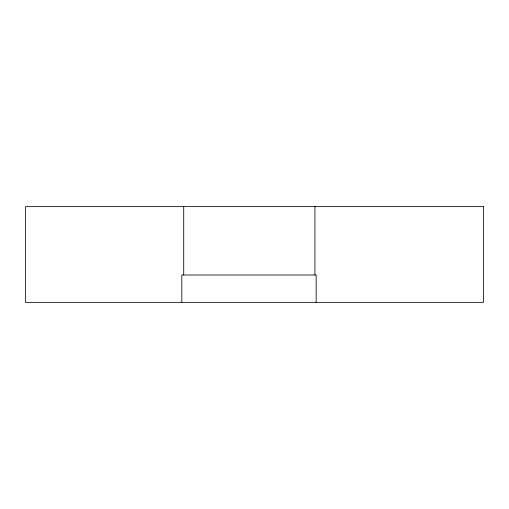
<?xml version="1.0" encoding="UTF-8"?>
<svg xmlns="http://www.w3.org/2000/svg" width="509" height="509" viewBox="0 0 509 509"><rect width="100%" height="100%" fill="white"/><g stroke="black" fill="none" stroke-linecap="round" stroke-linejoin="round"><path stroke-width="0.76" d="M316.159 302.359L316.159 275.013L181.828 275.013L181.828 302.359M314.937 206.641L314.937 275.013M183.717 206.641L183.717 275.013M483.55 206.641L25.45 206.641L25.45 302.359L483.55 302.359L483.55 206.641"/></g></svg>
